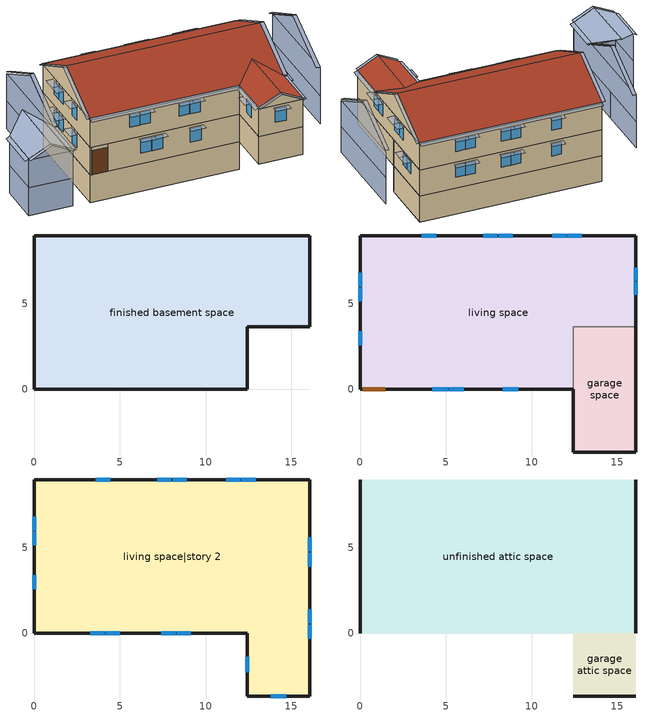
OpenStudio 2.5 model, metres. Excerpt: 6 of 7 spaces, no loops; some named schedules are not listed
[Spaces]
finished basement space
 floor foundation (FloorFndGrndFinB): 0,0 0,8.94 16.09,8.94 16.09,3.66 12.43,3.66 12.43,0 z-2.44
 wall foundation (WallFndGrndFinB): 0,8.94 0,0 12.43,0 12.43,3.66 16.09,3.66 16.09,8.94 0,8.94 z-2.44:0
garage space
 floor foundation (FloorFndGrndUnfinSlab): 12.43,-3.66 12.43,3.66 16.09,3.66 16.09,-3.66 z0
 wall outside (WallExtUninsUnfin): 12.43,0 12.43,-3.66 16.09,-3.66 16.09,3.66 z0:2.44
 wall to living space (WallIntFinInsUnfin Reversed): 16.09,3.66 12.43,3.66 12.43,0 z0:2.44
living space
 floor to finished basement space (FloorFinUninsFin): 0,0 0,8.94 16.09,8.94 16.09,3.66 12.43,3.66 12.43,0 z0
 wall outside (WallExtInsFin): 16.09,3.66 16.09,8.94 0,8.94 0,0 0.13,0 1.48,0 12.43,0 z0:2.44
 window (WindowConstruction): 4.21,0 5.1,0 / 5.16,0 6.06,0 / 8.33,0 9.23,0 z0.94:2.13; 12.94,8.94 12.1,8.94 / 12.04,8.94 11.2,8.94 / 8.92,8.94 8.08,8.94 / 8.01,8.94 7.17,8.94 / 4.44,8.94 3.6,8.94 z1.01:2.13; 0,6.8 0,5.99 / 0,5.93 0,5.12 / 0,3.38 0,2.58 z1.06:2.13; 16.09,5.51 16.09,6.27 / 16.09,6.33 16.09,7.09 z1.12:2.13
 door (Door): 0.15,0 1.46,0 z0:2.13
living space|story 2
 floor to garage space (FloorFinInsUnfin): 16.09,3.66 16.09,-3.66 12.43,-3.66 12.43,3.66 z2.44
 floor to living space (FloorFinUninsFin): 16.09,8.94 16.09,3.66 12.43,3.66 12.43,0 0,0 0,8.94 z2.44
 wall outside (WallExtInsFin): 0,8.94 0,0 12.43,0 12.43,-3.66 16.09,-3.66 16.09,8.94 0,8.94 z2.44:4.88
 window (WindowConstruction): 3.29,0 4.11,0 / 4.17,0 5,0 / 7.43,0 8.26,0 / 8.32,0 9.15,0 z3.47:4.57; 13.81,-3.66 14.71,-3.66 z3.37:4.57; 12.94,8.94 12.1,8.94 / 12.04,8.94 11.2,8.94 / 8.92,8.94 8.08,8.94 / 8.01,8.94 7.17,8.94 / 4.44,8.94 3.6,8.94 z3.45:4.57; 0,6.8 0,5.99 / 0,5.93 0,5.12 / 0,3.38 0,2.58 z3.49:4.57; 12.43,-1.38 12.43,-2.28 z3.38:4.57; 16.09,-0.32 16.09,0.51 / 16.09,0.57 16.09,1.4 / 16.09,3.88 16.09,4.71 / 16.09,4.77 16.09,5.6 z3.46:4.57
unfinished attic space
 floor to living space|story 2 (FloorFinInsUnfinAttic): 16.09,8.94 16.09,0 0,0 0,8.94 z4.88
 wall outside (WallExtUninsUnfin): 0,4.47,7.11 0,8.94,4.88 0,0,4.88; 16.09,4.47,7.11 16.09,0,4.88 16.09,8.94,4.88
 roof outside (RoofUnfinInsExt): 0,4.47,7.26 16.09,4.47,7.26 16.09,8.94,5.03 0,8.94,5.03; 0,4.47,7.26 0,0,5.03 12.43,0,5.03 14.26,1.83,5.94 16.09,0,5.03 16.09,4.47,7.26
garage attic space
 floor to living space|story 2 (FloorFinInsUnfinAttic): 12.43,-3.66 12.43,0 16.09,0 16.09,-3.66 z4.88
 wall outside (WallExtUninsUnfin): 12.43,-3.66,4.88 16.09,-3.66,4.88 14.26,-3.66,5.79
 roof outside (RoofUnfinInsExt): 12.43,0,5.03 12.43,-3.66,5.03 14.26,-3.66,5.94 14.26,1.83,5.94; 16.09,0,5.03 14.26,1.83,5.94 14.26,-3.66,5.94 16.09,-3.66,5.03
shading: -6.71,0 -6.71,-3.66 / -6.71,-3.66 -3.05,-3.66 / -3.05,-3.66 -3.05,3.66 / -3.05,3.66 -3.05,8.94 / 19.14,8.94 19.14,0 z0:2.44; -6.71,0 -6.71,-3.66 / -6.71,-3.66 -3.05,-3.66 / -3.05,-3.66 -3.05,8.94 / 19.14,8.94 19.14,0 z2.44:4.88; -0.3,8.94,5.03 -0.3,4.47,7.26 0,4.47,7.26 0,8.94,5.03; 16.39,4.47,7.26 16.39,8.94,5.03 16.09,8.94,5.03 16.09,4.47,7.26; 16.09,9.24,4.88 0,9.24,4.88 0,8.94,5.03 16.09,8.94,5.03; 12.13,0,4.88 12.13,-3.66,4.88 12.43,-3.66,5.03 12.43,0,5.03; 12.43,-3.96,5.03 14.26,-3.96,5.94 14.26,-3.66,5.94 12.43,-3.66,5.03; 16.39,-3.66,4.88 16.39,0,4.88 16.09,0,5.03 16.09,-3.66,5.03; 14.26,-3.96,5.94 16.09,-3.96,5.03 16.09,-3.66,5.03 14.26,-3.66,5.94; -0.3,4.47,7.26 -0.3,0,5.03 0,0,5.03 0,4.47,7.26; 0,-0.3,4.88 12.43,-0.3,4.88 12.43,0,5.03 0,0,5.03; 16.39,0,5.03 16.39,4.47,7.26 16.09,4.47,7.26 16.09,0,5.03; -3.05,4.47,7.11 -3.05,0,4.88 -3.05,8.94,4.88; -6.71,0,5.03 -6.71,-3.66,5.03 -4.88,-3.66,5.94 -4.88,1.83,5.94; -3.05,0,5.03 -4.88,1.83,5.94 -4.88,-3.66,5.94 -3.05,-3.66,5.03; -6.71,-3.66,4.88 -3.05,-3.66,4.88 -4.88,-3.66,5.79; -2.74,-3.66,4.88 -2.74,0,4.88 -3.05,0,5.03 -3.05,-3.66,5.03; -2.74,4.47,7.26 -2.74,8.94,5.03 -3.05,8.94,5.03 -3.05,4.47,7.26; -6.71,-3.96,5.03 -4.88,-3.96,5.94 -4.88,-3.66,5.94 -6.71,-3.66,5.03; -7.01,0,4.88 -7.01,-3.66,4.88 -6.71,-3.66,5.03 -6.71,0,5.03; -4.88,-3.96,5.94 -3.05,-3.96,5.03 -3.05,-3.66,5.03 -4.88,-3.66,5.94; -2.74,0,5.03 -2.74,4.47,7.26 -3.05,4.47,7.26 -3.05,0,5.03; 19.14,4.47,7.11 19.14,8.94,4.88 19.14,0,4.88; 18.83,8.94,5.03 18.83,4.47,7.26 19.14,4.47,7.26 19.14,8.94,5.03; 18.83,4.47,7.26 18.83,0,5.03 19.14,0,5.03 19.14,4.47,7.26; 8.41,0 7.28,0 7.28,-0.61 8.41,-0.61 z4.72; 0,5.84 0,6.95 -0.61,6.95 -0.61,5.84 z4.72; 9.3,0 8.17,0 8.17,-0.61 9.3,-0.61 z4.72; 11.04,8.94 12.19,8.94 12.19,9.55 11.04,9.55 z2.29; 5.26,0 4.05,0 4.05,-0.61 5.26,-0.61 z2.29; 5.15,0 4.02,0 4.02,-0.61 5.15,-0.61 z4.72; 0,2.42 0,3.54 -0.61,3.54 -0.61,2.42 z2.29; 6.21,0 5.01,0 5.01,-0.61 6.21,-0.61 z2.29; 14.86,-3.66 13.66,-3.66 13.66,-4.27 14.86,-4.27 z4.72; 9.38,0 8.18,0 8.18,-0.61 9.38,-0.61 z2.29; 4.27,0 3.13,0 3.13,-0.61 4.27,-0.61 z4.72; 11.95,8.94 13.09,8.94 13.09,9.55 11.95,9.55 z2.29; 16.09,7.24 16.09,6.18 16.7,6.18 16.7,7.24 z2.29; 7.92,8.94 9.07,8.94 9.07,9.55 7.92,9.55 z2.29; 16.09,4.86 16.09,3.73 16.7,3.73 16.7,4.86 z4.72; 7.02,8.94 8.17,8.94 8.17,9.55 7.02,9.55 z2.29; 3.45,8.94 4.59,8.94 4.59,9.55 3.45,9.55 z2.29; 0,4.97 0,6.08 -0.61,6.08 -0.61,4.97 z2.29; 11.95,8.94 13.09,8.94 13.09,9.55 11.95,9.55 z4.72; 11.04,8.94 12.19,8.94 12.19,9.55 11.04,9.55 z4.72; 12.43,-2.43 12.43,-1.23 11.82,-1.23 11.82,-2.43 z4.72; 7.92,8.94 9.07,8.94 9.07,9.55 7.92,9.55 z4.72; 3.45,8.94 4.59,8.94 4.59,9.55 3.45,9.55 z4.72; 7.02,8.94 8.17,8.94 8.17,9.55 7.02,9.55 z4.72; 0,5.84 0,6.95 -0.61,6.95 -0.61,5.84 z2.29; 0,4.97 0,6.08 -0.61,6.08 -0.61,4.97 z4.72; 0,2.42 0,3.54 -0.61,3.54 -0.61,2.42 z4.72; 16.09,6.42 16.09,5.35 16.7,5.35 16.7,6.42 z2.29; 16.09,0.66 16.09,-0.47 16.7,-0.47 16.7,0.66 z4.72; 16.09,1.56 16.09,0.42 16.7,0.42 16.7,1.56 z4.72; 16.09,5.75 16.09,4.62 16.7,4.62 16.7,5.75 z4.72
[Building]
Building: North Axis {deg}=202.5; Standards Number of Stories=3; Standards Number of Above Ground Stories=2; Standards Building Type=singlefamilydetached; Standards Number of Living Units=1
[Site]
Denver Intl Ap_CO_USA: Latitude {deg}=39.83; Longitude {deg}=-104.65; Time Zone {hr}=-7; Elevation {m}=1650; Terrain=Suburbs
[ClimateZones]
Climate Zone Institution Name 2=Building America; Climate Zone Document Year 2=0; Climate Zone Value 2=Cold
[Site:WaterMainsTemperature]
Calculation Method=Correlation; Annual Average Outdoor Air Temperature {C}=10.8753; Maximum Difference In Monthly Average Outdoor Air Temperatures {deltaC}=23.1524
[Site:GroundTemperature:Deep]
10.8753, 10.8753, 10.8753, 10.8753, 10.8753, 10.8753, 10.8753, 10.8753, 10.8753, 10.8753, 10.8753, 10.8753
[Material] Roughness=Rough
Name | Thickness {m} | Conductivity {W/m-K} | Density {kg/m3} | Specific Heat {J/kg-K} | Thermal Absorptance | Solar Absorptance | Visible Absorptance
FloorUAAdditionalCeilingIns | 0.12827 | 0.0411113 | 16.02 | 1046.75
FloorUATrussandIns | 0.0889 | 0.0436674 | 50.7834 | 1165.1
Drywall 0.5 in. | 0.0127 | 0.160291 | 801 | 837.4 | 0.9 | 0.5 | 0.1
Asphalt Shingles, Medium | 0.009525 | 0.162714 | 1121.4 | 1465.45 | 0.91 | 0.85 | 0.85
RoofSheathing | 0.01905 | 0.115458 | 512.64 | 1214.23
RoofUARoofIns | 0.18415 | 8.02397 | 37.0049 | 1207.88
FoundationIntVertIns | 0.00233153 | 0.029427 | 32.04 | 1214.23
FoundationExtVertIns | 0.051816 | 0.029427 | 32.04 | 1214.23
Concrete 8 in.; FootingMaterial | 0.2032 | 1.31141 | 2242.8 | 837.4 | 0.9
Concrete 8 in. 1 | 0.1016 | 1.31141 | 2242.8 | 837.4 | 0.9
FloorIns | 0.1397 | 0.0489548 | 106.365 | 1151.69
Wood Floor | 0.015875 | 0.115458 | 544.68 | 1214.23
Floor Covering | 0.0127 | 0.0433444 | 54.468 | 1339.84 | 0.9 | 0.9
FloorFinStudAndAirFloor | 0.1397 | 0.557395 | 67.691 | 1210.98
Vinyl, Light | 0.009525 | 0.089435 | 177.822 | 1046.75 | 0.9 | 0.3 | 0.3
WallSheathing | 0.0127 | 0.115458 | 512.64 | 1214.23
WallSplineLayerOuter | 0.0127 | 0.0451653 | 147.0636 | 1214.23
WallIns | 0.066675 | 0.0387697 | 107.0136 | 1214.23
WallIntSheathing | 0.011176 | 0.115458 | 512.64 | 1214.23
WallSplineLayerOuter 1 | 0.0127 | 0.0456522 | 147.0636 | 1214.23
WallIns 1 | 0.066675 | 0.0391876 | 107.0136 | 1214.23
WallStudAndCavity | 0.0889 | 0.393744 | 83.0341 | 1211.67
WallStudAndCavity 1 | 0.0889 | 0.397942 | 83.0341 | 1211.67
residential furniture material garage space | 0.1524 | 0.115458 | 640.8 | 1214.23 | 0.9 | 0.6 | 0.1
DoorMaterial | 0.04445 | 0.0612267 | 512.64 | 1214.23
[Construction]
FloorFinInsUnfinAttic: FloorUAAdditionalCeilingIns, FloorUATrussandIns, Drywall 0.5 in.
RoofUnfinInsExt: Asphalt Shingles, Medium, RoofSheathing, RoofUARoofIns
WallFndGrndFinB: Concrete 8 in.
FloorFndGrndFinB; FloorFndGrndUnfinSlab: Concrete 8 in. 1
FootingConstruction: FootingMaterial
FloorFinInsUnfin: FloorIns, RoofSheathing, Wood Floor, Floor Covering
FloorFinUninsFin: Drywall 0.5 in., FloorFinStudAndAirFloor, RoofSheathing, Wood Floor, Floor Covering
WallExtInsFin: Vinyl, Light, WallSheathing, WallSplineLayerOuter, WallIns, WallSplineLayerOuter, WallIntSheathing, Drywall 0.5 in.
WallIntFinInsUnfin Reversed: WallIntSheathing, WallSplineLayerOuter 1, WallIns 1, WallSplineLayerOuter 1, WallSheathing
WallExtUninsUnfin: Vinyl, Light, WallSheathing, WallStudAndCavity
WallIntFinUninsFin: WallStudAndCavity 1, Drywall 0.5 in.
residential furniture construction garage space; residential furniture construction living space; residential furniture construction living space|story 2; residential furniture construction finished basement space: residential furniture material garage space
WindowConstruction: WindowMaterial
Door: DoorMaterial
[WindowMaterial:Shade]
CoolingShade: Solar Transmittance=0.999; Solar Reflectance=0.00099; Visible Transmittance=0.999; Visible Reflectance=0.00099; Thermal Hemispherical Emissivity=1e-005; Thermal Transmittance=0.999; Thickness {m}=0.0001; Conductivity {W/m-K}=10000; Shade to Glass Distance {m}=0.001; Top Opening Multiplier=0; Bottom Opening Multiplier=0; Left-Side Opening Multiplier=0; Right-Side Opening Multiplier=0; Airflow Permeability=0
[WindowMaterial:SimpleGlazingSystem]
WindowMaterial: U-Factor {W/m2-K}=2.10086; Solar Heat Gain Coefficient=0.21
[BuildingUnit] Building Unit Type=Residential
EPWWeatherInfo; unit 1
[ThermalZone] Use Ideal Air Loads=No
living zone: Thermostat=living zone temperature setpoint
garage zone; unfinished attic zone: 
finished basement zone: Thermostat=finished basement zone temperature setpoint
res ds_1 ret air zone: Volume {m3}=7.64555
[Space]
Name | Space Type | Thermal Zone | Building Unit
garage space | Space Type 1 | garage zone
living space; living space|story 2 | Space Type 2 | living zone | unit 1
unfinished attic space; garage attic space | Space Type 3 | unfinished attic zone
finished basement space | Space Type 4 | finished basement zone | unit 1
res ds_1 ret air space |  | res ds_1 ret air zone
[SpaceType]
Name | Standards Space Type
Space Type 1 | garage
Space Type 2 | living
Space Type 3 | unfinished attic
Space Type 4 | finished basement
[People:Definition] Number of People Calculation Method=People; Fraction Radiant=0.319734; Sensible Heat Fraction=0.573; Carbon Dioxide Generation Rate {m3/s-W}=0; Enable ASHRAE 55 Comfort Warnings=No; Mean Radiant Temperature Calculation Type=ZoneAveraged
Name | Number of People {people}
residential occupants|finished basement space; residential occupants|living space | 1.00776
residential occupants|living space|story 2 | 1.21448
[People] Number of People Schedule=residential occupants schedule; Activity Level Schedule=Schedule Ruleset 1; Multiplier=1
Name | People Definition | Space or SpaceType
residential occupants|finished basement space | residential occupants|finished basement space | finished basement space
residential occupants|living space|story 2 | residential occupants|living space|story 2 | living space|story 2
residential occupants|living space | residential occupants|living space | living space
[Foundation:Kiva] Wall Height Above Grade {m}=0.2032; Wall Depth Below Slab {m}=0.2032
Name | Interior Vertical Insulation Material | Interior Vertical Insulation Depth {m} | Exterior Vertical Insulation Material | Exterior Vertical Insulation Depth {m} | Footing Wall Construction
Foundation Kiva 1 | FoundationIntVertIns | 2.4384 | FoundationExtVertIns | 2.4384
Foundation Kiva 2 |  |  |  |  | FootingConstruction
[Foundation:Kiva:Settings]
Soil Conductivity {W/m-K}=1.731; Soil Density {kg/m3}=1842.3; Soil Specific Heat {J/kg-K}=418.7; Ground Solar Absorptivity=0.9; Ground Thermal Absorptivity=0.9; Ground Surface Roughness {m}=0.03; Far-Field Width {m}=40; Deep-Ground Boundary Condition=ZeroFlux; Deep-Ground Depth {m}=40; Minimum Cell Dimension {m}=0.02; Maximum Cell Growth Coefficient=1.5; Simulation Timestep=Hourly
[SurfaceProperty:ExposedFoundationPerimeter] Exposed Perimeter Calculation Method=TotalExposedPerimeter
Name | Total Exposed Perimeter {m}
Surface 28 | 50.0555
Surface 1 | 3.6576
[InternalMass:Definition] Design Level Calculation Method=SurfaceArea
Name | Construction | Surface Area {m2}
living space Partition; finished basement space Partition | WallIntFinUninsFin | 130.436
living space|story 2 Partition | WallIntFinUninsFin | 157.192
residential furniture mass garage space | residential furniture construction garage space | 2.67561
residential furniture mass living space | residential furniture construction living space | 52.1743
residential furniture mass living space|story 2 | residential furniture construction living space|story 2 | 62.8768
residential furniture mass finished basement space | residential furniture construction finished basement space | 52.1743
[InternalMass] Multiplier=1
Name | Internal Mass Definition | Space or SpaceType
living space Partition | living space Partition | living space
living space|story 2 Partition | living space|story 2 Partition | living space|story 2
finished basement space Partition | finished basement space Partition | finished basement space
residential furniture mass garage space | residential furniture mass garage space | garage space
residential furniture mass living space | residential furniture mass living space | living space
residential furniture mass living space|story 2 | residential furniture mass living space|story 2 | living space|story 2
residential furniture mass finished basement space | residential furniture mass finished basement space | finished basement space
[ShadingControl]
WindowShadingControl: Shading Type=InteriorShade; Shading Device Material=CoolingShade; Shading Control Type=OnIfScheduleAllows; Schedule=Window shading schedule; Shading Control Is Scheduled=Yes
[GroundHeatExchanger:Vertical]
residential gshp vert bore exchanger: Maximum Flow Rate {m3/s}=0.0033; Number of Bore Holes=8; Bore Hole Length {m}=97.2312; Bore Hole Radius {m}=0.0635; Ground Thermal Conductivity {W/m-K}=1.0386; Ground Thermal Heat Capacity {J/m3-K}=1.93558e+06; Ground Temperature {C}=10.8753; Design Flow Rate {m3/s}=0.000757082; Grout Thermal Conductivity {W/m-K}=0.6924; Pipe Thermal Conductivity {W/m-K}=0.39813; Pipe Out Diameter {m}=0.02667; U-Tube Distance {m}=0.0245389; Pipe Thickness {m}=0.0024257; Maximum Length of Simulation=1; G-Function Reference Ratio=0.0005; G-Function Ln(T/Ts) Value 1=-8.5; G-Function G Value 1=2.679; G-Function Ln(T/Ts) Value 2=-7.8; G-Function G Value 2=3.023; G-Function Ln(T/Ts) Value 3=-7.2; G-Function G Value 3=3.318; G-Function Ln(T/Ts) Value 4=-6.5; G-Function G Value 4=3.664; G-Function Ln(T/Ts) Value 5=-5.9; G-Function G Value 5=3.962; G-Function Ln(T/Ts) Value 6=-5.2; G-Function G Value 6=4.312; G-Function Ln(T/Ts) Value 7=-4.5; G-Function G Value 7=4.692; G-Function Ln(T/Ts) Value 8=-3.963; G-Function G Value 8=4.97; G-Function Ln(T/Ts) Value 9=-3.27; G-Function G Value 9=5.583; G-Function Ln(T/Ts) Value 10=-2.864; G-Function G Value 10=6.018; G-Function Ln(T/Ts) Value 11=-2.577; G-Function G Value 11=6.364; G-Function Ln(T/Ts) Value 12=-2.171; G-Function G Value 12=6.909; G-Function Ln(T/Ts) Value 13=-1.884; G-Function G Value 13=7.327; G-Function Ln(T/Ts) Value 14=-1.191; G-Function G Value 14=8.366; G-Function Ln(T/Ts) Value 15=-0.497; G-Function G Value 15=9.531; G-Function Ln(T/Ts) Value 16=-0.274; G-Function G Value 16=9.883; G-Function Ln(T/Ts) Value 17=-0.051; G-Function G Value 17=10.225; G-Function Ln(T/Ts) Value 18=0.196; G-Function G Value 18=10.562; G-Function Ln(T/Ts) Value 19=0.419; G-Function G Value 19=10.83; G-Function Ln(T/Ts) Value 20=0.642; G-Function G Value 20=11.069; G-Function Ln(T/Ts) Value 21=0.873; G-Function G Value 21=11.28; G-Function Ln(T/Ts) Value 22=1.112; G-Function G Value 22=11.463; G-Function Ln(T/Ts) Value 23=1.335; G-Function G Value 23=11.602; G-Function Ln(T/Ts) Value 24=1.679; G-Function G Value 24=11.762; G-Function Ln(T/Ts) Value 25=2.028; G-Function G Value 25=11.872; G-Function Ln(T/Ts) Value 26=2.275; G-Function G Value 26=11.925; G-Function Ln(T/Ts) Value 27=3.003; G-Function G Value 27=12.013
[ThermostatSetpoint:DualSetpoint] Heating Setpoint Temperature Schedule=residential heating setpoint; Cooling Setpoint Temperature Schedule=residential cooling setpoint
living zone temperature setpoint; finished basement zone temperature setpoint
[ElectricEquipment:Definition] Design Level Calculation Method=EquipmentLevel
Name | Design Level {W} | Fraction Latent | Fraction Radiant | Fraction Lost
residential refrigerator | 65.0889 | 0 | 0 | 0
residential range electric | 41.8839 | 0.3 | 0.24 | 0.3
residential misc plug loads|finished basement space; residential misc plug loads|living space | 175.681 | 0.021 | 0.558 | 0.049
residential misc plug loads|living space|story 2 | 211.718 | 0.021 | 0.558 | 0.049
res infil_1 house fan; res infil_1 range fan; res infil_1 bath fan | 0 | 0 | 0 | 1
[ElectricEquipment]
Name | Electric Equipment Definition | Space or SpaceType | Schedule
residential refrigerator | residential refrigerator | living space|story 2 | residential refrigerator schedule
residential range electric | residential range electric | living space|story 2 | residential range gas|false schedule
residential misc plug loads|finished basement space | residential misc plug loads|finished basement space | finished basement space | residential misc plug loads schedule
residential misc plug loads|living space|story 2 | residential misc plug loads|living space|story 2 | living space|story 2 | residential misc plug loads schedule
residential misc plug loads|living space | residential misc plug loads|living space | living space | residential misc plug loads schedule
res infil_1 house fan | res infil_1 house fan | living space|story 2 | Always On Discrete
res infil_1 range fan | res infil_1 range fan | living space|story 2 | Always On Discrete
res infil_1 bath fan | res infil_1 bath fan | living space|story 2 | Always On Discrete
[OtherEquipment:Definition] Design Level Calculation Method=EquipmentLevel
Name | Design Level {W} | Fraction Latent | Fraction Radiant | Fraction Lost
residential range gas | 438.989 | 0.2 | 0.18 | 0.5
res ds_1 sup s lk to lv equip; res ds_1 sup lat lk to lv equip; res ds_1 sup d cn to lv equip; res ds_1 sup d cn to ah equip; res ds_1 ret d cn to pl equip; res ds_1 ret d cn to ah equip; res ds_1 sup s lk to ah equip; res ds_1 sup lat lk to ah equip; res ds_1 ret s lk equip; res ds_1 ret lat lk equip | 0
[OtherEquipment]
Name | Other Equipment Definition | Space or SpaceType | Schedule | Fuel Type
residential range gas | residential range gas | living space|story 2 | residential range gas|false schedule | NaturalGas
res ds_1 sup s lk to lv equip | res ds_1 sup s lk to lv equip | living space|story 2 | Always On Discrete | None
res ds_1 sup lat lk to lv equip | res ds_1 sup lat lk to lv equip | living space|story 2 | Always On Discrete | None
res ds_1 sup d cn to lv equip | res ds_1 sup d cn to lv equip | living space|story 2 | Always On Discrete | None
res ds_1 sup d cn to ah equip | res ds_1 sup d cn to ah equip | finished basement space | Always On Discrete | None
res ds_1 ret d cn to pl equip | res ds_1 ret d cn to pl equip | res ds_1 ret air space | Always On Discrete | None
res ds_1 ret d cn to ah equip | res ds_1 ret d cn to ah equip | finished basement space | Always On Discrete | None
res ds_1 sup s lk to ah equip | res ds_1 sup s lk to ah equip | finished basement space | Always On Discrete | None
res ds_1 sup lat lk to ah equip | res ds_1 sup lat lk to ah equip | finished basement space | Always On Discrete | None
res ds_1 ret s lk equip | res ds_1 ret s lk equip | res ds_1 ret air space | Always On Discrete | None
res ds_1 ret lat lk equip | res ds_1 ret lat lk equip | res ds_1 ret air space | Always On Discrete | None
[Lights:Definition] Design Level Calculation Method=LightingLevel; Fraction Radiant=0.6; Fraction Visible=0.2; Return Air Fraction=0
Name | Lighting Level {W}
residential lighting finished basement space; residential lighting living space | 260.628
residential lighting living space|story 2 | 314.091
residential lighting garage space | 9.35059
[Lights] Schedule=residential lighting schedule; Fraction Replaceable=1
Name | Lights Definition | Space or SpaceType
residential lighting finished basement space | residential lighting finished basement space | finished basement space
residential lighting living space|story 2 | residential lighting living space|story 2 | living space|story 2
residential lighting living space | residential lighting living space | living space
residential lighting garage space | residential lighting garage space | garage space
[Exterior:Lights:Definition]
residential lighting exterior: Design Level {W}=196.561
[Exterior:Lights]
residential lighting exterior: Exterior Lights Definition=residential lighting exterior; Schedule=residential lighting schedule
[SpaceInfiltration:EffectiveLeakageArea] Schedule=Always On Discrete
Name | Space or SpaceType | Effective Air Leakage Area {cm2} | Stack Coefficient | Wind Coefficient
res infil|garage space | garage space | 90.5149 | 0.000129067 | 4.38083e-05
res infil|unfinished attic space | unfinished attic space | 5234.49 | 0.000165887 | 2.41801e-05
res infil|garage attic space | garage attic space | 5234.49 | 0.000165887 | 2.41801e-05
[SpaceInfiltration:DesignFlowRate] Space or SpaceType=living space|story 2; Schedule=Always On Discrete; Design Flow Rate Calculation Method=Flow/Space; Design Flow Rate {m3/s}=0
res nv_1 flow; res infil_1 flow
[ZoneMixing] Schedule=Always On Continuous; Design Flow Rate Calculation Method=Flow/Zone; Design Flow Rate {m3/s}=0
Name | Zone | Source Zone
res ds_1 ah to liv mix | living zone | finished basement zone
res ds_1 liv to ah mix | finished basement zone | living zone
[Schedule:Ruleset]
Name | Default Day Schedule
residential occupants schedule | Schedule Day 1
Schedule Ruleset 1 | Schedule Day 2
Window shading schedule | Schedule Day 3
residential heating setpoint | Schedule Day 5
residential cooling setpoint | Schedule Day 6
residential refrigerator schedule | Schedule Day 8
residential range gas|false schedule | Schedule Day 9
residential lighting schedule | Schedule Day 10
residential misc plug loads schedule | Schedule Day 11
[Schedule:Day]
Schedule Day 1; Schedule Day 3; Schedule Day 5; Schedule Day 6; Schedule Day 8; Schedule Day 9; Schedule Day 10; Schedule Day 11: 24, 0, 0
residential occupants schedule allday1; residential occupants schedule allday2; residential occupants schedule allday3; residential occupants schedule allday4; residential occupants schedule allday5; residential occupants schedule allday6; residential occupants schedule allday7; residential occupants schedule allday8; residential occupants schedule allday9; residential occupants schedule allday10; residential occupants schedule allday11; residential occupants schedule allday12: 1, 0, 1, 2, 0, 1, 3, 0, 1, 4, 0, 1, 5, 0, 1, 6, 0, 1, 7, 0, 1, 8, 0, 0.88, 9, 0, 0.41, 10, 0, 0.24, 11, 0, 0.24, 12, 0, 0.24, 13, 0, 0.24, 14, 0, 0.24, 15, 0, 0.24, 16, 0, 0.24, 17, 0, 0.29, 18, 0, 0.55, 19, 0, 0.9, 20, 0, 0.9, 21, 0, 0.9, 22, 0, 1, 23, 0, 1, 24, 0, 1
Schedule Day 2: 24, 0, 112.539
Window shading schedule allday1; Window shading schedule allday2; Window shading schedule allday3; Window shading schedule allday4; Window shading schedule allday11; Window shading schedule allday12: 1, 0, 0, 2, 0, 0, 3, 0, 0, 4, 0, 0, 5, 0, 0, 6, 0, 0, 7, 0, 0, 8, 0, 0, 9, 0, 0, 10, 0, 0, 11, 0, 0, 12, 0, 0, 13, 0, 0, 14, 0, 0, 15, 0, 0, 16, 0, 0, 17, 0, 0, 18, 0, 0, 19, 0, 0, 20, 0, 0, 21, 0, 0, 22, 0, 0, 23, 0, 0, 24, 0, 0
Window shading schedule allday5; Window shading schedule allday6; Window shading schedule allday7; Window shading schedule allday8; Window shading schedule allday9; Window shading schedule allday10: 1, 0, 1, 2, 0, 1, 3, 0, 1, 4, 0, 1, 5, 0, 1, 6, 0, 1, 7, 0, 1, 8, 0, 1, 9, 0, 1, 10, 0, 1, 11, 0, 1, 12, 0, 1, 13, 0, 1, 14, 0, 1, 15, 0, 1, 16, 0, 1, 17, 0, 1, 18, 0, 1, 19, 0, 1, 20, 0, 1, 21, 0, 1, 22, 0, 1, 23, 0, 1, 24, 0, 1
residential heating setpoint allday1; residential heating setpoint allday2; residential heating setpoint allday3; residential heating setpoint allday4; residential heating setpoint allday5; residential heating setpoint allday6; residential heating setpoint allday7; residential heating setpoint allday8; residential heating setpoint allday9; residential heating setpoint allday10; residential heating setpoint allday11; residential heating setpoint allday12: 1, 0, 21.6667, 2, 0, 21.6667, 3, 0, 21.6667, 4, 0, 21.6667, 5, 0, 21.6667, 6, 0, 21.6667, 7, 0, 21.6667, 8, 0, 21.6667, 9, 0, 21.6667, 10, 0, 21.6667, 11, 0, 21.6667, 12, 0, 21.6667, 13, 0, 21.6667, 14, 0, 21.6667, 15, 0, 21.6667, 16, 0, 21.6667, 17, 0, 21.6667, 18, 0, 21.6667, 19, 0, 21.6667, 20, 0, 21.6667, 21, 0, 21.6667, 22, 0, 21.6667, 23, 0, 21.6667, 24, 0, 21.6667
residential cooling setpoint allday1; residential cooling setpoint allday2; residential cooling setpoint allday3: 1, 0, 24.4444, 2, 0, 24.4444, 3, 0, 24.4444, 4, 0, 24.4444, 5, 0, 24.4444, 6, 0, 24.4444, 7, 0, 24.4444, 8, 0, 24.4444, 9, 0, 24.4444, 10, 0, 24.4444, 11, 0, 24.4444, 12, 0, 24.4444, 13, 0, 24.4444, 14, 0, 24.4444, 15, 0, 24.4444, 16, 0, 24.4444, 17, 0, 24.4444, 18, 0, 24.4444, 19, 0, 24.4444, 20, 0, 24.4444, 21, 0, 24.4444, 22, 0, 24.4444, 23, 0, 24.4444, 24, 0, 24.4444
residential refrigerator schedule allday1; residential refrigerator schedule allday12: 1, 0, 0.610949, 2, 0, 0.595675, 3, 0, 0.580401, 4, 0, 0.565128, 5, 0, 0.549854, 6, 0, 0.549854, 7, 0, 0.580401, 8, 0, 0.610949, 9, 0, 0.626223, 10, 0, 0.626223, 11, 0, 0.610949, 12, 0, 0.610949, 13, 0, 0.641496, 14, 0, 0.641496, 15, 0, 0.641496, 16, 0, 0.626223, 17, 0, 0.672044, 18, 0, 0.733139, 19, 0, 0.763686, 20, 0, 0.733139, 21, 0, 0.717865, 22, 0, 0.702591, 23, 0, 0.672044, 24, 0, 0.626223
residential refrigerator schedule allday2: 1, 0, 0.609489, 2, 0, 0.594252, 3, 0, 0.579015, 4, 0, 0.563777, 5, 0, 0.54854, 6, 0, 0.54854, 7, 0, 0.579015, 8, 0, 0.609489, 9, 0, 0.624726, 10, 0, 0.624726, 11, 0, 0.609489, 12, 0, 0.609489, 13, 0, 0.639964, 14, 0, 0.639964, 15, 0, 0.639964, 16, 0, 0.624726, 17, 0, 0.670438, 18, 0, 0.731387, 19, 0, 0.761861, 20, 0, 0.731387, 21, 0, 0.71615, 22, 0, 0.700912, 23, 0, 0.670438, 24, 0, 0.624726
residential refrigerator schedule allday3; residential refrigerator schedule allday4; residential refrigerator schedule allday5: 1, 0, 0.791241, 2, 0, 0.77146, 3, 0, 0.751679, 4, 0, 0.731898, 5, 0, 0.712117, 6, 0, 0.712117, 7, 0, 0.751679, 8, 0, 0.791241, 9, 0, 0.811022, 10, 0, 0.811022, 11, 0, 0.791241, 12, 0, 0.791241, 13, 0, 0.830803, 14, 0, 0.830803, 15, 0, 0.830803, 16, 0, 0.811022, 17, 0, 0.870365, 18, 0, 0.949489, 19, 0, 0.989051, 20, 0, 0.949489, 21, 0, 0.929708, 22, 0, 0.909927, 23, 0, 0.870365, 24, 0, 0.811022
residential refrigerator schedule allday6; residential refrigerator schedule allday7; residential refrigerator schedule allday8; residential refrigerator schedule allday9: 1, 0, 0.8, 2, 0, 0.78, 3, 0, 0.76, 4, 0, 0.74, 5, 0, 0.72, 6, 0, 0.72, 7, 0, 0.76, 8, 0, 0.8, 9, 0, 0.82, 10, 0, 0.82, 11, 0, 0.8, 12, 0, 0.8, 13, 0, 0.84, 14, 0, 0.84, 15, 0, 0.84, 16, 0, 0.82, 17, 0, 0.88, 18, 0, 0.96, 19, 0, 1, 20, 0, 0.96, 21, 0, 0.94, 22, 0, 0.92, 23, 0, 0.88, 24, 0, 0.82
residential refrigerator schedule allday10: 1, 0, 0.679562, 2, 0, 0.662573, 3, 0, 0.645584, 4, 0, 0.628595, 5, 0, 0.611606, 6, 0, 0.611606, 7, 0, 0.645584, 8, 0, 0.679562, 9, 0, 0.696551, 10, 0, 0.696551, 11, 0, 0.679562, 12, 0, 0.679562, 13, 0, 0.71354, 14, 0, 0.71354, 15, 0, 0.71354, 16, 0, 0.696551, 17, 0, 0.747518, 18, 0, 0.815474, 19, 0, 0.849453, 20, 0, 0.815474, 21, 0, 0.798485, 22, 0, 0.781496, 23, 0, 0.747518, 24, 0, 0.696551
residential refrigerator schedule allday11: 1, 0, 0.675182, 2, 0, 0.658303, 3, 0, 0.641423, 4, 0, 0.624544, 5, 0, 0.607664, 6, 0, 0.607664, 7, 0, 0.641423, 8, 0, 0.675182, 9, 0, 0.692062, 10, 0, 0.692062, 11, 0, 0.675182, 12, 0, 0.675182, 13, 0, 0.708942, 14, 0, 0.708942, 15, 0, 0.708942, 16, 0, 0.692062, 17, 0, 0.742701, 18, 0, 0.810219, 19, 0, 0.843978, 20, 0, 0.810219, 21, 0, 0.793339, 22, 0, 0.77646, 23, 0, 0.742701, 24, 0, 0.692062
residential range gas|false schedule allday1; residential range gas|false schedule allday2; residential range gas|false schedule allday12: 1, 0, 0.0466667, 2, 0, 0.0466667, 3, 0, 0.0266667, 4, 0, 0.0266667, 5, 0, 0.0466667, 6, 0, 0.0733333, 7, 0, 0.166667, 8, 0, 0.28, 9, 0, 0.306667, 10, 0, 0.32, 11, 0, 0.28, 12, 0, 0.333333, 13, 0, 0.38, 14, 0, 0.306667, 15, 0, 0.38, 16, 0, 0.293333, 17, 0, 0.613333, 18, 0, 1, 19, 0, 0.78, 20, 0, 0.4, 21, 0, 0.233333, 22, 0, 0.166667, 23, 0, 0.106667, 24, 0, 0.0733333
residential range gas|false schedule allday3; residential range gas|false schedule allday5: 1, 0, 0.0421574, 2, 0, 0.0421574, 3, 0, 0.0240899, 4, 0, 0.0240899, 5, 0, 0.0421574, 6, 0, 0.0662473, 7, 0, 0.150562, 8, 0, 0.252944, 9, 0, 0.277034, 10, 0, 0.289079, 11, 0, 0.252944, 12, 0, 0.301124, 13, 0, 0.343282, 14, 0, 0.277034, 15, 0, 0.343282, 16, 0, 0.264989, 17, 0, 0.554069, 18, 0, 0.903373, 19, 0, 0.704631, 20, 0, 0.361349, 21, 0, 0.210787, 22, 0, 0.150562, 23, 0, 0.0963598, 24, 0, 0.0662473
residential range gas|false schedule allday4: 1, 0, 0.0419872, 2, 0, 0.0419872, 3, 0, 0.0239927, 4, 0, 0.0239927, 5, 0, 0.0419872, 6, 0, 0.0659799, 7, 0, 0.149954, 8, 0, 0.251923, 9, 0, 0.275916, 10, 0, 0.287912, 11, 0, 0.251923, 12, 0, 0.299909, 13, 0, 0.341896, 14, 0, 0.275916, 15, 0, 0.341896, 16, 0, 0.26392, 17, 0, 0.551832, 18, 0, 0.899727, 19, 0, 0.701787, 20, 0, 0.359891, 21, 0, 0.209936, 22, 0, 0.149954, 23, 0, 0.0959708, 24, 0, 0.0659799
residential range gas|false schedule allday6; residential range gas|false schedule allday9: 1, 0, 0.0378608, 2, 0, 0.0378608, 3, 0, 0.0216348, 4, 0, 0.0216348, 5, 0, 0.0378608, 6, 0, 0.0594956, 7, 0, 0.135217, 8, 0, 0.227165, 9, 0, 0.2488, 10, 0, 0.259617, 11, 0, 0.227165, 12, 0, 0.270435, 13, 0, 0.308295, 14, 0, 0.2488, 15, 0, 0.308295, 16, 0, 0.237982, 17, 0, 0.4976, 18, 0, 0.811304, 19, 0, 0.632817, 20, 0, 0.324521, 21, 0, 0.189304, 22, 0, 0.135217, 23, 0, 0.086539, 24, 0, 0.0594956
residential range gas|false schedule allday7; residential range gas|false schedule allday8: 1, 0, 0.0381161, 2, 0, 0.0381161, 3, 0, 0.0217806, 4, 0, 0.0217806, 5, 0, 0.0381161, 6, 0, 0.0598967, 7, 0, 0.136129, 8, 0, 0.228696, 9, 0, 0.250477, 10, 0, 0.261367, 11, 0, 0.228696, 12, 0, 0.272258, 13, 0, 0.310374, 14, 0, 0.250477, 15, 0, 0.310374, 16, 0, 0.239587, 17, 0, 0.500954, 18, 0, 0.816773, 19, 0, 0.637083, 20, 0, 0.326709, 21, 0, 0.19058, 22, 0, 0.136129, 23, 0, 0.0871225, 24, 0, 0.0598967
residential range gas|false schedule allday10; residential range gas|false schedule allday11: 1, 0, 0.0461562, 2, 0, 0.0461562, 3, 0, 0.026375, 4, 0, 0.026375, 5, 0, 0.0461562, 6, 0, 0.0725311, 7, 0, 0.164844, 8, 0, 0.276937, 9, 0, 0.303312, 10, 0, 0.3165, 11, 0, 0.276937, 12, 0, 0.329687, 13, 0, 0.375843, 14, 0, 0.303312, 15, 0, 0.375843, 16, 0, 0.290125, 17, 0, 0.606624, 18, 0, 0.989061, 19, 0, 0.771468, 20, 0, 0.395624, 21, 0, 0.230781, 22, 0, 0.164844, 23, 0, 0.1055, 24, 0, 0.0725311
residential lighting schedule allday1: 1, 0, 0.123751, 2, 0, 0.0742506, 3, 0, 0.0495004, 4, 0, 0.0495004, 5, 0, 0.0550333, 6, 0, 0.151005, 7, 0, 0.354518, 8, 0, 0.448634, 9, 0, 0.476771, 10, 0, 0.490088, 11, 0, 0.476763, 12, 0, 0.458301, 13, 0, 0.444976, 14, 0, 0.441055, 15, 0, 0.447927, 16, 0, 0.48986, 17, 0, 0.601585, 18, 0, 0.797807, 19, 0, 0.978646, 20, 0, 0.990805, 21, 0, 0.822578, 22, 0, 0.620621, 23, 0, 0.536431, 24, 0, 0.249225
residential lighting schedule allday2: 1, 0, 0.123751, 2, 0, 0.0742506, 3, 0, 0.0495004, 4, 0, 0.0495004, 5, 0, 0.0547503, 6, 0, 0.149594, 7, 0, 0.351204, 8, 0, 0.44444, 9, 0, 0.470027, 10, 0, 0.480931, 11, 0, 0.467731, 12, 0, 0.449442, 13, 0, 0.436241, 14, 0, 0.432357, 15, 0, 0.435458, 16, 0, 0.457541, 17, 0, 0.526174, 18, 0, 0.674382, 19, 0, 0.867815, 20, 0, 0.979613, 21, 0, 0.912905, 22, 0, 0.727145, 23, 0, 0.638088, 24, 0, 0.249225
residential lighting schedule allday3: 1, 0, 0.123751, 2, 0, 0.0742506, 3, 0, 0.0495004, 4, 0, 0.0495004, 5, 0, 0.0539769, 6, 0, 0.145737, 7, 0, 0.342151, 8, 0, 0.432984, 9, 0, 0.451822, 10, 0, 0.456356, 11, 0, 0.443495, 12, 0, 0.425678, 13, 0, 0.412817, 14, 0, 0.409033, 15, 0, 0.410444, 16, 0, 0.422423, 17, 0, 0.463778, 18, 0, 0.567207, 19, 0, 0.736351, 20, 0, 0.89541, 21, 0, 0.928337, 22, 0, 0.807462, 23, 0, 0.499769, 24, 0, 0.249225
residential lighting schedule allday4: 1, 0, 0.123751, 2, 0, 0.0742506, 3, 0, 0.0495004, 4, 0, 0.0495004, 5, 0, 0.0529206, 6, 0, 0.14047, 7, 0, 0.329784, 8, 0, 0.417334, 9, 0, 0.427474, 10, 0, 0.423826, 11, 0, 0.411431, 12, 0, 0.394257, 13, 0, 0.381861, 14, 0, 0.378214, 15, 0, 0.377995, 16, 0, 0.379305, 17, 0, 0.386076, 18, 0, 0.412203, 19, 0, 0.483741, 20, 0, 0.618803, 21, 0, 0.782651, 22, 0, 0.880006, 23, 0, 0.59731, 24, 0, 0.249225
residential lighting schedule allday5: 1, 0, 0.123751, 2, 0, 0.0742506, 3, 0, 0.0495004, 4, 0, 0.0495004, 5, 0, 0.0518642, 6, 0, 0.135202, 7, 0, 0.317417, 8, 0, 0.401684, 9, 0, 0.403727, 10, 0, 0.392499, 11, 0, 0.380568, 12, 0, 0.364039, 13, 0, 0.352108, 14, 0, 0.348597, 15, 0, 0.348344, 16, 0, 0.349185, 17, 0, 0.353494, 18, 0, 0.37052, 19, 0, 0.419884, 20, 0, 0.522801, 21, 0, 0.670504, 22, 0, 0.799058, 23, 0, 0.582332, 24, 0, 0.249225
residential lighting schedule allday6: 1, 0, 0.123751, 2, 0, 0.0742506, 3, 0, 0.0495004, 4, 0, 0.0495004, 5, 0, 0.0510908, 6, 0, 0.131346, 7, 0, 0.308364, 8, 0, 0.390227, 9, 0, 0.386724, 10, 0, 0.370329, 11, 0, 0.358738, 12, 0, 0.34268, 13, 0, 0.33109, 14, 0, 0.327679, 15, 0, 0.327431, 16, 0, 0.328169, 17, 0, 0.3317, 18, 0, 0.345176, 19, 0, 0.384002, 20, 0, 0.467137, 21, 0, 0.595227, 22, 0, 0.726082, 23, 0, 0.557461, 24, 0, 0.249225
residential lighting schedule allday7: 1, 0, 0.123751, 2, 0, 0.0742506, 3, 0, 0.0495004, 4, 0, 0.0495004, 5, 0, 0.0508078, 6, 0, 0.129935, 7, 0, 0.30505, 8, 0, 0.386033, 9, 0, 0.380581, 10, 0, 0.362375, 11, 0, 0.350909, 12, 0, 0.335023, 13, 0, 0.323557, 14, 0, 0.320183, 15, 0, 0.319942, 16, 0, 0.320696, 17, 0, 0.324296, 18, 0, 0.337983, 19, 0, 0.377272, 20, 0, 0.461059, 21, 0, 0.589559, 22, 0, 0.71999, 23, 0, 0.553959, 24, 0, 0.249225
residential lighting schedule allday8: 1, 0, 0.123751, 2, 0, 0.0742506, 3, 0, 0.0495004, 4, 0, 0.0495004, 5, 0, 0.0510908, 6, 0, 0.131346, 7, 0, 0.308364, 8, 0, 0.390227, 9, 0, 0.386724, 10, 0, 0.370329, 11, 0, 0.358738, 12, 0, 0.34268, 13, 0, 0.33109, 14, 0, 0.327679, 15, 0, 0.327463, 16, 0, 0.328508, 17, 0, 0.333671, 18, 0, 0.353343, 19, 0, 0.408235, 20, 0, 0.517996, 21, 0, 0.667796, 22, 0, 0.788015, 23, 0, 0.571055, 24, 0, 0.249225
residential lighting schedule allday9: 1, 0, 0.123751, 2, 0, 0.0742506, 3, 0, 0.0495004, 4, 0, 0.0495004, 5, 0, 0.0518642, 6, 0, 0.135202, 7, 0, 0.317417, 8, 0, 0.401684, 9, 0, 0.403727, 10, 0, 0.392499, 11, 0, 0.380568, 12, 0, 0.364039, 13, 0, 0.352108, 14, 0, 0.348597, 15, 0, 0.34858, 16, 0, 0.351275, 17, 0, 0.363405, 18, 0, 0.404274, 19, 0, 0.501103, 20, 0, 0.656115, 21, 0, 0.806081, 22, 0, 0.850995, 23, 0, 0.561051, 24, 0, 0.249225
residential lighting schedule allday10: 1, 0, 0.123751, 2, 0, 0.0742506, 3, 0, 0.0495004, 4, 0, 0.0495004, 5, 0, 0.0529206, 6, 0, 0.14047, 7, 0, 0.329784, 8, 0, 0.417334, 9, 0, 0.427474, 10, 0, 0.423826, 11, 0, 0.411431, 12, 0, 0.394257, 13, 0, 0.381861, 14, 0, 0.378214, 15, 0, 0.378919, 16, 0, 0.386741, 17, 0, 0.41682, 18, 0, 0.500557, 19, 0, 0.655466, 20, 0, 0.829225, 21, 0, 0.905334, 22, 0, 0.820928, 23, 0, 0.509707, 24, 0, 0.249225
residential lighting schedule allday11: 1, 0, 0.123751, 2, 0, 0.0742506, 3, 0, 0.0495004, 4, 0, 0.0495004, 5, 0, 0.0539769, 6, 0, 0.145737, 7, 0, 0.342151, 8, 0, 0.432984, 9, 0, 0.451822, 10, 0, 0.456356, 11, 0, 0.443495, 12, 0, 0.425678, 13, 0, 0.412817, 14, 0, 0.409033, 15, 0, 0.421324, 16, 0, 0.481818, 17, 0, 0.61218, 18, 0, 0.804217, 19, 0, 0.945912, 20, 0, 0.918658, 21, 0, 0.747013, 22, 0, 0.56552, 23, 0, 0.493046, 24, 0, 0.249225
residential lighting schedule allday12: 1, 0, 0.123751, 2, 0, 0.0742506, 3, 0, 0.0495004, 4, 0, 0.0495004, 5, 0, 0.0547503, 6, 0, 0.149594, 7, 0, 0.351204, 8, 0, 0.44444, 9, 0, 0.470027, 10, 0, 0.480931, 11, 0, 0.467731, 12, 0, 0.449442, 13, 0, 0.436241, 14, 0, 0.432357, 15, 0, 0.445561, 16, 0, 0.513103, 17, 0, 0.660674, 18, 0, 0.869445, 19, 0, 1, 20, 0, 0.932675, 21, 0, 0.731582, 22, 0, 0.553643, 23, 0, 0.488328, 24, 0, 0.249225
residential misc plug loads schedule allday1; residential misc plug loads schedule allday12: 1, 0, 0.655649, 2, 0, 0.618183, 3, 0, 0.599451, 4, 0, 0.580718, 5, 0, 0.599451, 6, 0, 0.618183, 7, 0, 0.693115, 8, 0, 0.786779, 9, 0, 0.805512, 10, 0, 0.805512, 11, 0, 0.805512, 12, 0, 0.824245, 13, 0, 0.842977, 14, 0, 0.842977, 15, 0, 0.824245, 16, 0, 0.86171, 17, 0, 0.899176, 18, 0, 0.974107, 19, 0, 0.99284, 20, 0, 0.936642, 21, 0, 0.880443, 22, 0, 0.842977, 23, 0, 0.749313, 24, 0, 0.674382
residential misc plug loads schedule allday2: 1, 0, 0.660377, 2, 0, 0.622642, 3, 0, 0.603774, 4, 0, 0.584906, 5, 0, 0.603774, 6, 0, 0.622642, 7, 0, 0.698113, 8, 0, 0.792453, 9, 0, 0.811321, 10, 0, 0.811321, 11, 0, 0.811321, 12, 0, 0.830189, 13, 0, 0.849057, 14, 0, 0.849057, 15, 0, 0.830189, 16, 0, 0.867925, 17, 0, 0.90566, 18, 0, 0.981132, 19, 0, 1, 20, 0, 0.943396, 21, 0, 0.886792, 22, 0, 0.849057, 23, 0, 0.754717, 24, 0, 0.679245
residential misc plug loads schedule allday3; residential misc plug loads schedule allday5: 1, 0, 0.521682, 2, 0, 0.491872, 3, 0, 0.476967, 4, 0, 0.462062, 5, 0, 0.476967, 6, 0, 0.491872, 7, 0, 0.551493, 8, 0, 0.626019, 9, 0, 0.640924, 10, 0, 0.640924, 11, 0, 0.640924, 12, 0, 0.655829, 13, 0, 0.670734, 14, 0, 0.670734, 15, 0, 0.655829, 16, 0, 0.68564, 17, 0, 0.71545, 18, 0, 0.775071, 19, 0, 0.789976, 20, 0, 0.745261, 21, 0, 0.700545, 22, 0, 0.670734, 23, 0, 0.596208, 24, 0, 0.536588
residential misc plug loads schedule allday4: 1, 0, 0.519581, 2, 0, 0.489891, 3, 0, 0.475045, 4, 0, 0.4602, 5, 0, 0.475045, 6, 0, 0.489891, 7, 0, 0.549271, 8, 0, 0.623497, 9, 0, 0.638342, 10, 0, 0.638342, 11, 0, 0.638342, 12, 0, 0.653187, 13, 0, 0.668033, 14, 0, 0.668033, 15, 0, 0.653187, 16, 0, 0.682878, 17, 0, 0.712568, 18, 0, 0.771949, 19, 0, 0.786794, 20, 0, 0.742258, 21, 0, 0.697723, 22, 0, 0.668033, 23, 0, 0.593807, 24, 0, 0.534426
residential misc plug loads schedule allday6; residential misc plug loads schedule allday9: 1, 0, 0.434473, 2, 0, 0.409646, 3, 0, 0.397232, 4, 0, 0.384819, 5, 0, 0.397232, 6, 0, 0.409646, 7, 0, 0.4593, 8, 0, 0.521367, 9, 0, 0.533781, 10, 0, 0.533781, 11, 0, 0.533781, 12, 0, 0.546194, 13, 0, 0.558608, 14, 0, 0.558608, 15, 0, 0.546194, 16, 0, 0.571021, 17, 0, 0.595848, 18, 0, 0.645502, 19, 0, 0.657916, 20, 0, 0.620675, 21, 0, 0.583435, 22, 0, 0.558608, 23, 0, 0.49654, 24, 0, 0.446886
residential misc plug loads schedule allday7; residential misc plug loads schedule allday8: 1, 0, 0.43132, 2, 0, 0.406674, 3, 0, 0.39435, 4, 0, 0.382027, 5, 0, 0.39435, 6, 0, 0.406674, 7, 0, 0.455967, 8, 0, 0.517585, 9, 0, 0.529908, 10, 0, 0.529908, 11, 0, 0.529908, 12, 0, 0.542231, 13, 0, 0.554555, 14, 0, 0.554555, 15, 0, 0.542231, 16, 0, 0.566878, 17, 0, 0.591525, 18, 0, 0.640819, 19, 0, 0.653142, 20, 0, 0.616172, 21, 0, 0.579202, 22, 0, 0.554555, 23, 0, 0.492938, 24, 0, 0.443644
residential misc plug loads schedule allday10: 1, 0, 0.520106, 2, 0, 0.490386, 3, 0, 0.475526, 4, 0, 0.460666, 5, 0, 0.475526, 6, 0, 0.490386, 7, 0, 0.549827, 8, 0, 0.624128, 9, 0, 0.638988, 10, 0, 0.638988, 11, 0, 0.638988, 12, 0, 0.653848, 13, 0, 0.668708, 14, 0, 0.668708, 15, 0, 0.653848, 16, 0, 0.683568, 17, 0, 0.713289, 18, 0, 0.772729, 19, 0, 0.787589, 20, 0, 0.743009, 21, 0, 0.698428, 22, 0, 0.668708, 23, 0, 0.594407, 24, 0, 0.534966
residential misc plug loads schedule allday11: 1, 0, 0.51853, 2, 0, 0.4889, 3, 0, 0.474085, 4, 0, 0.45927, 5, 0, 0.474085, 6, 0, 0.4889, 7, 0, 0.54816, 8, 0, 0.622236, 9, 0, 0.637051, 10, 0, 0.637051, 11, 0, 0.637051, 12, 0, 0.651867, 13, 0, 0.666682, 14, 0, 0.666682, 15, 0, 0.651867, 16, 0, 0.681497, 17, 0, 0.711127, 18, 0, 0.770388, 19, 0, 0.785203, 20, 0, 0.740757, 21, 0, 0.696312, 22, 0, 0.666682, 23, 0, 0.592606, 24, 0, 0.533345
[Schedule:Rule] Apply Sunday=Yes; Apply Monday=Yes; Apply Tuesday=Yes; Apply Wednesday=Yes; Apply Thursday=Yes; Apply Friday=Yes; Apply Saturday=Yes; Date Specification Type=DateRange; Start Day=1
Name | Schedule Ruleset | Rule Order | Day Schedule | Start Month | End Month | End Day
residential occupants schedule allday ruleset1 | residential occupants schedule | 11 | residential occupants schedule allday1 | 1 | 1 | 31
residential occupants schedule allday ruleset2 | residential occupants schedule | 10 | residential occupants schedule allday2 | 2 | 2 | 28
residential occupants schedule allday ruleset3 | residential occupants schedule | 9 | residential occupants schedule allday3 | 3 | 3 | 31
residential occupants schedule allday ruleset4 | residential occupants schedule | 8 | residential occupants schedule allday4 | 4 | 4 | 30
residential occupants schedule allday ruleset5 | residential occupants schedule | 7 | residential occupants schedule allday5 | 5 | 5 | 31
residential occupants schedule allday ruleset6 | residential occupants schedule | 6 | residential occupants schedule allday6 | 6 | 6 | 30
residential occupants schedule allday ruleset7 | residential occupants schedule | 5 | residential occupants schedule allday7 | 7 | 7 | 31
residential occupants schedule allday ruleset8 | residential occupants schedule | 4 | residential occupants schedule allday8 | 8 | 8 | 31
residential occupants schedule allday ruleset9 | residential occupants schedule | 3 | residential occupants schedule allday9 | 9 | 9 | 30
residential occupants schedule allday ruleset10 | residential occupants schedule | 2 | residential occupants schedule allday10 | 10 | 10 | 31
residential occupants schedule allday ruleset11 | residential occupants schedule | 1 | residential occupants schedule allday11 | 11 | 11 | 30
residential occupants schedule allday ruleset12 | residential occupants schedule | 0 | residential occupants schedule allday12 | 12 | 12 | 31
Window shading schedule allday ruleset1 | Window shading schedule | 11 | Window shading schedule allday1 | 1 | 1 | 31
Window shading schedule allday ruleset2 | Window shading schedule | 10 | Window shading schedule allday2 | 2 | 2 | 28
Window shading schedule allday ruleset3 | Window shading schedule | 9 | Window shading schedule allday3 | 3 | 3 | 31
Window shading schedule allday ruleset4 | Window shading schedule | 8 | Window shading schedule allday4 | 4 | 4 | 30
Window shading schedule allday ruleset5 | Window shading schedule | 7 | Window shading schedule allday5 | 5 | 5 | 31
Window shading schedule allday ruleset6 | Window shading schedule | 6 | Window shading schedule allday6 | 6 | 6 | 30
Window shading schedule allday ruleset7 | Window shading schedule | 5 | Window shading schedule allday7 | 7 | 7 | 31
Window shading schedule allday ruleset8 | Window shading schedule | 4 | Window shading schedule allday8 | 8 | 8 | 31
Window shading schedule allday ruleset9 | Window shading schedule | 3 | Window shading schedule allday9 | 9 | 9 | 30
Window shading schedule allday ruleset10 | Window shading schedule | 2 | Window shading schedule allday10 | 10 | 10 | 31
Window shading schedule allday ruleset11 | Window shading schedule | 1 | Window shading schedule allday11 | 11 | 11 | 30
Window shading schedule allday ruleset12 | Window shading schedule | 0 | Window shading schedule allday12 | 12 | 12 | 31
residential heating setpoint allday ruleset1 | residential heating setpoint | 11 | residential heating setpoint allday1 | 1 | 1 | 31
residential heating setpoint allday ruleset2 | residential heating setpoint | 10 | residential heating setpoint allday2 | 2 | 2 | 28
residential heating setpoint allday ruleset3 | residential heating setpoint | 9 | residential heating setpoint allday3 | 3 | 3 | 31
residential heating setpoint allday ruleset4 | residential heating setpoint | 8 | residential heating setpoint allday4 | 4 | 4 | 30
residential heating setpoint allday ruleset5 | residential heating setpoint | 7 | residential heating setpoint allday5 | 5 | 5 | 31
residential heating setpoint allday ruleset6 | residential heating setpoint | 6 | residential heating setpoint allday6 | 6 | 6 | 30
residential heating setpoint allday ruleset7 | residential heating setpoint | 5 | residential heating setpoint allday7 | 7 | 7 | 31
residential heating setpoint allday ruleset8 | residential heating setpoint | 4 | residential heating setpoint allday8 | 8 | 8 | 31
residential heating setpoint allday ruleset9 | residential heating setpoint | 3 | residential heating setpoint allday9 | 9 | 9 | 30
residential heating setpoint allday ruleset10 | residential heating setpoint | 2 | residential heating setpoint allday10 | 10 | 10 | 31
residential heating setpoint allday ruleset11 | residential heating setpoint | 1 | residential heating setpoint allday11 | 11 | 11 | 30
residential heating setpoint allday ruleset12 | residential heating setpoint | 0 | residential heating setpoint allday12 | 12 | 12 | 31
residential cooling setpoint allday ruleset1 | residential cooling setpoint | 11 | residential cooling setpoint allday1 | 1 | 1 | 31
residential cooling setpoint allday ruleset2 | residential cooling setpoint | 10 | residential cooling setpoint allday2 | 2 | 2 | 28
residential cooling setpoint allday ruleset3 | residential cooling setpoint | 9 | residential cooling setpoint allday3 | 3 | 3 | 31
residential cooling setpoint allday ruleset4 | residential cooling setpoint | 8 | residential cooling setpoint allday4 | 4 | 4 | 30
residential cooling setpoint allday ruleset5 | residential cooling setpoint | 7 | residential cooling setpoint allday5 | 5 | 5 | 31
residential cooling setpoint allday ruleset6 | residential cooling setpoint | 6 | residential cooling setpoint allday6 | 6 | 6 | 30
residential cooling setpoint allday ruleset7 | residential cooling setpoint | 5 | residential cooling setpoint allday7 | 7 | 7 | 31
residential cooling setpoint allday ruleset8 | residential cooling setpoint | 4 | residential cooling setpoint allday8 | 8 | 8 | 31
residential cooling setpoint allday ruleset9 | residential cooling setpoint | 3 | residential cooling setpoint allday9 | 9 | 9 | 30
residential cooling setpoint allday ruleset10 | residential cooling setpoint | 2 | residential cooling setpoint allday10 | 10 | 10 | 31
residential cooling setpoint allday ruleset11 | residential cooling setpoint | 1 | residential cooling setpoint allday11 | 11 | 11 | 30
residential cooling setpoint allday ruleset12 | residential cooling setpoint | 0 | residential cooling setpoint allday12 | 12 | 12 | 31
residential refrigerator schedule allday ruleset1 | residential refrigerator schedule | 11 | residential refrigerator schedule allday1 | 1 | 1 | 31
residential refrigerator schedule allday ruleset2 | residential refrigerator schedule | 10 | residential refrigerator schedule allday2 | 2 | 2 | 28
residential refrigerator schedule allday ruleset3 | residential refrigerator schedule | 9 | residential refrigerator schedule allday3 | 3 | 3 | 31
residential refrigerator schedule allday ruleset4 | residential refrigerator schedule | 8 | residential refrigerator schedule allday4 | 4 | 4 | 30
residential refrigerator schedule allday ruleset5 | residential refrigerator schedule | 7 | residential refrigerator schedule allday5 | 5 | 5 | 31
residential refrigerator schedule allday ruleset6 | residential refrigerator schedule | 6 | residential refrigerator schedule allday6 | 6 | 6 | 30
residential refrigerator schedule allday ruleset7 | residential refrigerator schedule | 5 | residential refrigerator schedule allday7 | 7 | 7 | 31
residential refrigerator schedule allday ruleset8 | residential refrigerator schedule | 4 | residential refrigerator schedule allday8 | 8 | 8 | 31
residential refrigerator schedule allday ruleset9 | residential refrigerator schedule | 3 | residential refrigerator schedule allday9 | 9 | 9 | 30
residential refrigerator schedule allday ruleset10 | residential refrigerator schedule | 2 | residential refrigerator schedule allday10 | 10 | 10 | 31
residential refrigerator schedule allday ruleset11 | residential refrigerator schedule | 1 | residential refrigerator schedule allday11 | 11 | 11 | 30
residential refrigerator schedule allday ruleset12 | residential refrigerator schedule | 0 | residential refrigerator schedule allday12 | 12 | 12 | 31
residential range gas|false schedule allday ruleset1 | residential range gas|false schedule | 11 | residential range gas|false schedule allday1 | 1 | 1 | 31
residential range gas|false schedule allday ruleset2 | residential range gas|false schedule | 10 | residential range gas|false schedule allday2 | 2 | 2 | 28
residential range gas|false schedule allday ruleset3 | residential range gas|false schedule | 9 | residential range gas|false schedule allday3 | 3 | 3 | 31
residential range gas|false schedule allday ruleset4 | residential range gas|false schedule | 8 | residential range gas|false schedule allday4 | 4 | 4 | 30
residential range gas|false schedule allday ruleset5 | residential range gas|false schedule | 7 | residential range gas|false schedule allday5 | 5 | 5 | 31
residential range gas|false schedule allday ruleset6 | residential range gas|false schedule | 6 | residential range gas|false schedule allday6 | 6 | 6 | 30
residential range gas|false schedule allday ruleset7 | residential range gas|false schedule | 5 | residential range gas|false schedule allday7 | 7 | 7 | 31
residential range gas|false schedule allday ruleset8 | residential range gas|false schedule | 4 | residential range gas|false schedule allday8 | 8 | 8 | 31
residential range gas|false schedule allday ruleset9 | residential range gas|false schedule | 3 | residential range gas|false schedule allday9 | 9 | 9 | 30
residential range gas|false schedule allday ruleset10 | residential range gas|false schedule | 2 | residential range gas|false schedule allday10 | 10 | 10 | 31
residential range gas|false schedule allday ruleset11 | residential range gas|false schedule | 1 | residential range gas|false schedule allday11 | 11 | 11 | 30
residential range gas|false schedule allday ruleset12 | residential range gas|false schedule | 0 | residential range gas|false schedule allday12 | 12 | 12 | 31
residential lighting schedule allday ruleset1 | residential lighting schedule | 11 | residential lighting schedule allday1 | 1 | 1 | 31
residential lighting schedule allday ruleset2 | residential lighting schedule | 10 | residential lighting schedule allday2 | 2 | 2 | 28
residential lighting schedule allday ruleset3 | residential lighting schedule | 9 | residential lighting schedule allday3 | 3 | 3 | 31
residential lighting schedule allday ruleset4 | residential lighting schedule | 8 | residential lighting schedule allday4 | 4 | 4 | 30
residential lighting schedule allday ruleset5 | residential lighting schedule | 7 | residential lighting schedule allday5 | 5 | 5 | 31
residential lighting schedule allday ruleset6 | residential lighting schedule | 6 | residential lighting schedule allday6 | 6 | 6 | 30
residential lighting schedule allday ruleset7 | residential lighting schedule | 5 | residential lighting schedule allday7 | 7 | 7 | 31
residential lighting schedule allday ruleset8 | residential lighting schedule | 4 | residential lighting schedule allday8 | 8 | 8 | 31
residential lighting schedule allday ruleset9 | residential lighting schedule | 3 | residential lighting schedule allday9 | 9 | 9 | 30
residential lighting schedule allday ruleset10 | residential lighting schedule | 2 | residential lighting schedule allday10 | 10 | 10 | 31
residential lighting schedule allday ruleset11 | residential lighting schedule | 1 | residential lighting schedule allday11 | 11 | 11 | 30
residential lighting schedule allday ruleset12 | residential lighting schedule | 0 | residential lighting schedule allday12 | 12 | 12 | 31
residential misc plug loads schedule allday ruleset1 | residential misc plug loads schedule | 11 | residential misc plug loads schedule allday1 | 1 | 1 | 31
residential misc plug loads schedule allday ruleset2 | residential misc plug loads schedule | 10 | residential misc plug loads schedule allday2 | 2 | 2 | 28
residential misc plug loads schedule allday ruleset3 | residential misc plug loads schedule | 9 | residential misc plug loads schedule allday3 | 3 | 3 | 31
residential misc plug loads schedule allday ruleset4 | residential misc plug loads schedule | 8 | residential misc plug loads schedule allday4 | 4 | 4 | 30
residential misc plug loads schedule allday ruleset5 | residential misc plug loads schedule | 7 | residential misc plug loads schedule allday5 | 5 | 5 | 31
residential misc plug loads schedule allday ruleset6 | residential misc plug loads schedule | 6 | residential misc plug loads schedule allday6 | 6 | 6 | 30
residential misc plug loads schedule allday ruleset7 | residential misc plug loads schedule | 5 | residential misc plug loads schedule allday7 | 7 | 7 | 31
residential misc plug loads schedule allday ruleset8 | residential misc plug loads schedule | 4 | residential misc plug loads schedule allday8 | 8 | 8 | 31
residential misc plug loads schedule allday ruleset9 | residential misc plug loads schedule | 3 | residential misc plug loads schedule allday9 | 9 | 9 | 30
residential misc plug loads schedule allday ruleset10 | residential misc plug loads schedule | 2 | residential misc plug loads schedule allday10 | 10 | 10 | 31
residential misc plug loads schedule allday ruleset11 | residential misc plug loads schedule | 1 | residential misc plug loads schedule allday11 | 11 | 11 | 30
residential misc plug loads schedule allday ruleset12 | residential misc plug loads schedule | 0 | residential misc plug loads schedule allday12 | 12 | 12 | 31
[Schedule:Constant] Value=1
Always On Discrete; Always On Continuous
